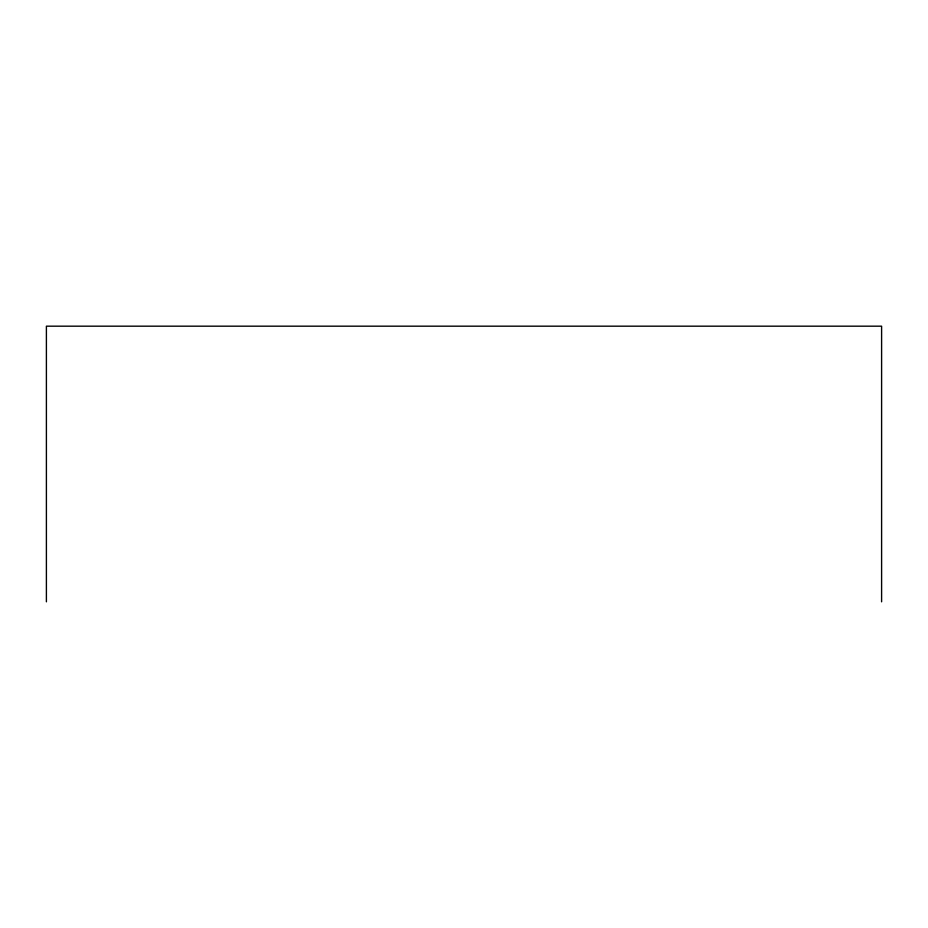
<?xml version="1.0" encoding="UTF-8"?>
<svg xmlns="http://www.w3.org/2000/svg" width="928" height="928" viewBox="0 0 928 928"><rect width="100%" height="100%" fill="white"/><g stroke="black" fill="none" stroke-linecap="round" stroke-linejoin="round"><path stroke-width="1.39" d="M881.6 601.82L881.6 326.18L46.4 326.18L46.4 601.82"/></g></svg>
